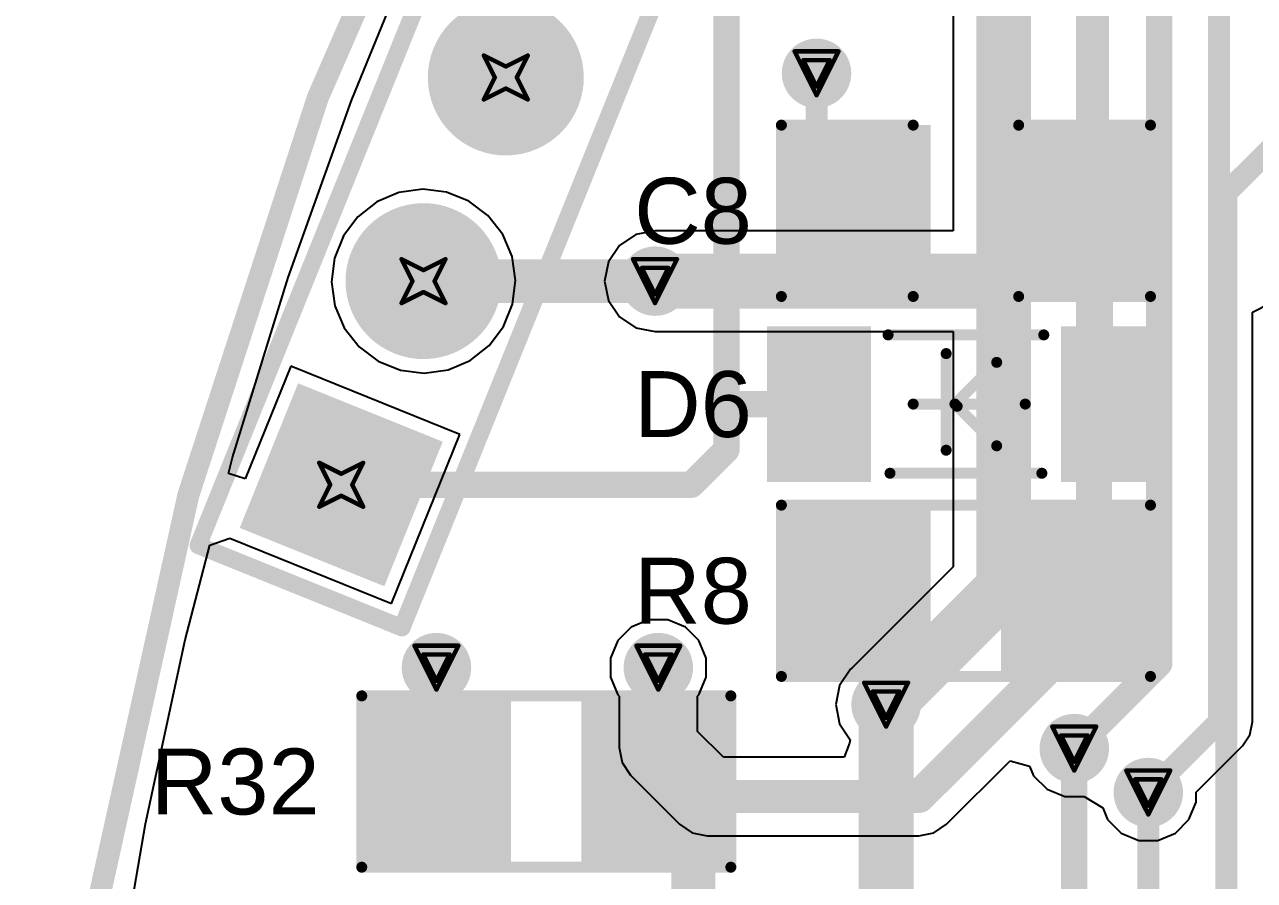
# Model space of a CAD drawing. Header units: inches. Extents: x 29 to 267, y 155 to 337.
# Drawn here: x 39.97 to 54.19, y 235.99 to 245.89 of the extents above; entities that cross this region are included whole.
import ezdxf

# ---------------------------------------------------------------- set-up
doc = ezdxf.new("R2010")
doc.units = ezdxf.units.IN
for name, color, linetype in [('Board Outline', 216, 'Continuous'), ('Bottom Layer', 5, 'Continuous'), ('Bottom Solder', 6, 'Continuous'), ('Drill Drawing', 1, 'Continuous'), ('Multi-Layer', 9, 'Continuous'), ('Pad Holes', 156, 'Continuous'), ('Top Layer', 1, 'Continuous'), ('Top Overlay', 2, 'Continuous'), ('Top Paste', 8, 'Continuous'), ('Top Solder', 216, 'Continuous'), ('Via Holes', 16, 'Continuous')]:
    doc.layers.add(name, color=color, linetype=linetype)
doc.styles.add('Arial', font='', dxfattribs={"height": 0.2})
doc.styles.get('Arial').set_extended_font_data('Arial')

# ---------------------------------------------------------------- blocks, each defined once
blk = doc.blocks.new('R___1206_24')
at = {"layer": 'Top Layer'}
for points in [[(-2.032, 0.889), (-0.508, 0.889), (-0.508, -0.889), (-2.032, -0.889)], [(0.508, 0.889), (2.032, 0.889), (2.032, -0.889), (0.508, -0.889)]]:
    blk.add_hatch(color=1, dxfattribs=at).paths.add_polyline_path(points)
at = {"layer": 'Top Paste'}
for points in [[(-2.032, 0.889), (-0.508, 0.889), (-0.508, -0.889), (-2.032, -0.889)], [(0.508, 0.889), (2.032, 0.889), (2.032, -0.889), (0.508, -0.889)]]:
    blk.add_hatch(color=8, dxfattribs=at).paths.add_polyline_path(points)
at = {"layer": 'Top Solder'}
for points in [[(-2.1336, 0.9905999999999999), (-0.4064, 0.9905999999999999), (-0.4064, -0.9905999999999999), (-2.1336, -0.9905999999999999)], [(0.4064, 0.9905999999999999), (2.1336, 0.9905999999999999), (2.1336, -0.9905999999999999), (0.4064, -0.9905999999999999)]]:
    blk.add_hatch(color=216, dxfattribs=at).paths.add_polyline_path(points)
at = {"layer": 'Top Overlay', "const_width": 0.127}
for points in [[(-2.1336, 0.9905999999999999), (-2.1336, -0.9905999999999999)], [(2.1336, 0.9905999999999999), (-2.1336, 0.9905999999999999)], [(2.1336, 0.9905999999999999), (2.1336, -0.9905999999999999)], [(2.1336, -0.9905999999999999), (-2.1336, -0.9905999999999999)]]:
    blk.add_lwpolyline(points, dxfattribs=at)
at = {"layer": 'Top Overlay', "const_width": 0.0635}
for points in [[(-2.16535, 0.9905999999999999, 1), (-2.10185, 0.9905999999999999, 1)], [(-2.16535, 0.9905999999999999, 1), (-2.10185, 0.9905999999999999, 1)], [(2.10185, 0.9905999999999999, 1), (2.16535, 0.9905999999999999, 1)], [(2.10185, 0.9905999999999999, 1), (2.16535, 0.9905999999999999, 1)], [(-2.16535, -0.9905999999999999, 1), (-2.10185, -0.9905999999999999, 1)], [(-2.16535, -0.9905999999999999, 1), (-2.10185, -0.9905999999999999, 1)], [(2.10185, -0.9905999999999999, 1), (2.16535, -0.9905999999999999, 1)], [(2.10185, -0.9905999999999999, 1), (2.16535, -0.9905999999999999, 1)]]:
    blk.add_lwpolyline(points, format="xyb", close=True, dxfattribs=at)
blk = doc.blocks.new('R___1206_48')
at = {"layer": 'Top Layer'}
for points in [[(-2.032, 0.889), (-0.508, 0.889), (-0.508, -0.889), (-2.032, -0.889)], [(0.508, 0.889), (2.032, 0.889), (2.032, -0.889), (0.508, -0.889)]]:
    blk.add_hatch(color=1, dxfattribs=at).paths.add_polyline_path(points)
at = {"layer": 'Top Paste'}
for points in [[(-2.032, 0.889), (-0.508, 0.889), (-0.508, -0.889), (-2.032, -0.889)], [(0.508, 0.889), (2.032, 0.889), (2.032, -0.889), (0.508, -0.889)]]:
    blk.add_hatch(color=8, dxfattribs=at).paths.add_polyline_path(points)
at = {"layer": 'Top Solder'}
for points in [[(-2.1336, 0.9905999999999999), (-0.4064, 0.9905999999999999), (-0.4064, -0.9905999999999999), (-2.1336, -0.9905999999999999)], [(0.4064, 0.9905999999999999), (2.1336, 0.9905999999999999), (2.1336, -0.9905999999999999), (0.4064, -0.9905999999999999)]]:
    blk.add_hatch(color=216, dxfattribs=at).paths.add_polyline_path(points)
at = {"layer": 'Top Overlay', "const_width": 0.127}
for points in [[(-2.1336, 0.9905999999999999), (-2.1336, -0.9905999999999999)], [(2.1336, 0.9905999999999999), (-2.1336, 0.9905999999999999)], [(2.1336, 0.9905999999999999), (2.1336, -0.9905999999999999)], [(2.1336, -0.9905999999999999), (-2.1336, -0.9905999999999999)]]:
    blk.add_lwpolyline(points, dxfattribs=at)
at = {"layer": 'Top Overlay', "const_width": 0.0635}
for points in [[(-2.16535, 0.9905999999999999, 1), (-2.10185, 0.9905999999999999, 1)], [(-2.16535, 0.9905999999999999, 1), (-2.10185, 0.9905999999999999, 1)], [(2.10185, 0.9905999999999999, 1), (2.16535, 0.9905999999999999, 1)], [(2.10185, 0.9905999999999999, 1), (2.16535, 0.9905999999999999, 1)], [(-2.16535, -0.9905999999999999, 1), (-2.10185, -0.9905999999999999, 1)], [(-2.16535, -0.9905999999999999, 1), (-2.10185, -0.9905999999999999, 1)], [(2.10185, -0.9905999999999999, 1), (2.16535, -0.9905999999999999, 1)], [(2.10185, -0.9905999999999999, 1), (2.16535, -0.9905999999999999, 1)]]:
    blk.add_lwpolyline(points, format="xyb", close=True, dxfattribs=at)
blk = doc.blocks.new('HDR1X5__71')
at = {"layer": 'Bottom Layer'}
blk.add_hatch(color=5, dxfattribs=at).paths.add_polyline_path([(-0.7999996699999999, 0.7999996699999999), (0.7999996699999999, 0.7999996699999999), (0.7999996699999999, -0.7999996699999999), (-0.7999996699999999, -0.7999996699999999)])
h = blk.add_hatch(color=5, dxfattribs=at)
edge = h.paths.add_edge_path()
edge.add_arc((2.54, 0), 0.7999984, 0, 360)
h = blk.add_hatch(color=5, dxfattribs=at)
edge = h.paths.add_edge_path()
edge.add_arc((5.08, 0), 0.7999984, 0, 360)
h = blk.add_hatch(color=5, dxfattribs=at)
edge = h.paths.add_edge_path()
edge.add_arc((7.61999746, 2.54e-06), 0.7999984, 0, 360)
h = blk.add_hatch(color=5, dxfattribs=at)
edge = h.paths.add_edge_path()
edge.add_arc((10.16, -5.08e-06), 0.7999984, 0, 360)
at = {"layer": 'Bottom Solder'}
blk.add_hatch(color=6, dxfattribs=at).paths.add_polyline_path([(-0.90159967, 0.90159967), (0.90159967, 0.90159967), (0.90159967, -0.90159967), (-0.90159967, -0.90159967)])
h = blk.add_hatch(color=6, dxfattribs=at)
edge = h.paths.add_edge_path()
edge.add_arc((2.54, 0), 0.9015983999999999, 0, 360)
h = blk.add_hatch(color=6, dxfattribs=at)
edge = h.paths.add_edge_path()
edge.add_arc((5.08, 0), 0.9015983999999999, 0, 360)
h = blk.add_hatch(color=6, dxfattribs=at)
edge = h.paths.add_edge_path()
edge.add_arc((7.61999746, 2.54e-06), 0.9015983999999999, 0, 360)
h = blk.add_hatch(color=6, dxfattribs=at)
edge = h.paths.add_edge_path()
edge.add_arc((10.16, -5.08e-06), 0.9015983999999999, 0, 360)
at = {"layer": 'Multi-Layer'}
blk.add_hatch(color=9, dxfattribs=at).paths.add_polyline_path([(-0.7999996699999999, 0.7999996699999999), (0.7999996699999999, 0.7999996699999999), (0.7999996699999999, -0.7999996699999999), (-0.7999996699999999, -0.7999996699999999)])
h = blk.add_hatch(color=9, dxfattribs=at)
edge = h.paths.add_edge_path()
edge.add_arc((2.54, 0), 0.7999984, 0, 360)
h = blk.add_hatch(color=9, dxfattribs=at)
edge = h.paths.add_edge_path()
edge.add_arc((5.08, 0), 0.7999984, 0, 360)
h = blk.add_hatch(color=9, dxfattribs=at)
edge = h.paths.add_edge_path()
edge.add_arc((7.61999746, 2.54e-06), 0.7999984, 0, 360)
h = blk.add_hatch(color=9, dxfattribs=at)
edge = h.paths.add_edge_path()
edge.add_arc((10.16, -5.08e-06), 0.7999984, 0, 360)
at = {"layer": 'Pad Holes'}
h = blk.add_hatch(color=7, dxfattribs=at)
edge = h.paths.add_edge_path()
edge.add_arc((0, 0), 0.47500032, 0, 360)
h = blk.add_hatch(color=7, dxfattribs=at)
edge = h.paths.add_edge_path()
edge.add_arc((2.54, 0), 0.47500032, 0, 360)
h = blk.add_hatch(color=7, dxfattribs=at)
edge = h.paths.add_edge_path()
edge.add_arc((5.08, 0), 0.47500032, 0, 360)
h = blk.add_hatch(color=7, dxfattribs=at)
edge = h.paths.add_edge_path()
edge.add_arc((7.61999746, 2.54e-06), 0.47500032, 0, 360)
h = blk.add_hatch(color=7, dxfattribs=at)
edge = h.paths.add_edge_path()
edge.add_arc((10.16, -5.08e-06), 0.47500032, 0, 360)
at = {"layer": 'Top Layer'}
blk.add_hatch(color=1, dxfattribs=at).paths.add_polyline_path([(-0.7999996699999999, 0.7999996699999999), (0.7999996699999999, 0.7999996699999999), (0.7999996699999999, -0.7999996699999999), (-0.7999996699999999, -0.7999996699999999)])
h = blk.add_hatch(color=1, dxfattribs=at)
edge = h.paths.add_edge_path()
edge.add_arc((2.54, 0), 0.7999984, 0, 360)
h = blk.add_hatch(color=1, dxfattribs=at)
edge = h.paths.add_edge_path()
edge.add_arc((5.08, 0), 0.7999984, 0, 360)
h = blk.add_hatch(color=1, dxfattribs=at)
edge = h.paths.add_edge_path()
edge.add_arc((7.61999746, 2.54e-06), 0.7999984, 0, 360)
h = blk.add_hatch(color=1, dxfattribs=at)
edge = h.paths.add_edge_path()
edge.add_arc((10.16, -5.08e-06), 0.7999984, 0, 360)
at = {"layer": 'Top Solder'}
blk.add_hatch(color=216, dxfattribs=at).paths.add_polyline_path([(-0.90159967, 0.90159967), (0.90159967, 0.90159967), (0.90159967, -0.90159967), (-0.90159967, -0.90159967)])
h = blk.add_hatch(color=216, dxfattribs=at)
edge = h.paths.add_edge_path()
edge.add_arc((2.54, 0), 0.9015983999999999, 0, 360)
h = blk.add_hatch(color=216, dxfattribs=at)
edge = h.paths.add_edge_path()
edge.add_arc((5.08, 0), 0.9015983999999999, 0, 360)
h = blk.add_hatch(color=216, dxfattribs=at)
edge = h.paths.add_edge_path()
edge.add_arc((7.61999746, 2.54e-06), 0.9015983999999999, 0, 360)
h = blk.add_hatch(color=216, dxfattribs=at)
edge = h.paths.add_edge_path()
edge.add_arc((10.16, -5.08e-06), 0.9015983999999999, 0, 360)
at = {"layer": 'Top Overlay', "const_width": 0.1999996}
for points in [[(-1.26999746, 1.27), (-1.27, -1.26999746)], [(-1.26999746, 1.27), (11.43, 1.27000254)], [(11.43, 1.27000254), (11.43, -1.27)], [(-1.27, -1.26999746), (11.43, -1.27)]]:
    blk.add_lwpolyline(points, dxfattribs=at)
at = {"layer": 'Top Overlay', "const_width": 0.0999998}
for points in [[(-1.31999736, 1.27, 1), (-1.21999756, 1.27, 1)], [(-1.31999736, 1.27, 1), (-1.21999756, 1.27, 1)], [(11.3800001, 1.27000254, 1), (11.4799999, 1.27000254, 1)], [(11.3800001, 1.27000254, 1), (11.4799999, 1.27000254, 1)], [(-1.3199999, -1.26999746, 1), (-1.2200001, -1.26999746, 1)], [(-1.3199999, -1.26999746, 1), (-1.2200001, -1.26999746, 1)], [(11.3800001, -1.27, 1), (11.4799999, -1.27, 1)], [(11.3800001, -1.27, 1), (11.4799999, -1.27, 1)]]:
    blk.add_lwpolyline(points, format="xyb", close=True, dxfattribs=at)
blk = doc.blocks.new('LL_34_85')
at = {"layer": 'Top Layer'}
for points in [[(-1.1500231, -0.8499983), (-2.2500209, -0.8499983), (-2.2500209, 0.8499983), (-1.1500231, 0.8499983)], [(2.2500209, -0.8499983), (1.1500231, -0.8499983), (1.1500231, 0.8499983), (2.2500209, 0.8499983)]]:
    blk.add_hatch(color=1, dxfattribs=at).paths.add_polyline_path(points)
at = {"layer": 'Top Paste'}
for points in [[(-1.1500231, -0.8499983), (-2.2500209, -0.8499983), (-2.2500209, 0.8499983), (-1.1500231, 0.8499983)], [(2.2500209, -0.8499983), (1.1500231, -0.8499983), (1.1500231, 0.8499983), (2.2500209, 0.8499983)]]:
    blk.add_hatch(color=8, dxfattribs=at).paths.add_polyline_path(points)
at = {"layer": 'Top Solder'}
for points in [[(-1.0992231, -0.9007983), (-2.3008209, -0.9007983), (-2.3008209, 0.9007983), (-1.0992231, 0.9007983)], [(2.3008209, -0.9007983), (1.0992231, -0.9007983), (1.0992231, 0.9007983), (2.3008209, 0.9007983)]]:
    blk.add_hatch(color=216, dxfattribs=at).paths.add_polyline_path(points)
at = {"layer": 'Top Overlay', "const_width": 0.127}
for points in [[(-0.8999982, 0.7999984), (0.8999982, 0.7999984)], [(-0.2286, -0.5334), (-0.2286, 0.5841999999999999)], [(-0.127, 0), (0.3556, 0.4826)], [(0.3556, -0.4826), (0.3556, 0.4826)], [(-0.6096, 0), (0.6858, 0)], [(-0.1016, -0.0254), (0.3556, -0.4826)], [(-0.8781033999999999, -0.7999984), (0.8781033999999999, -0.7999984)]]:
    blk.add_lwpolyline(points, dxfattribs=at)
at = {"layer": 'Top Overlay', "const_width": 0.0635}
for points in [[(-0.9317481999999999, 0.7999984, 1), (-0.8682481999999999, 0.7999984, 1)], [(0.8682481999999999, 0.7999984, 1), (0.9317481999999999, 0.7999984, 1)], [(-0.26035, 0.5841999999999999, 1), (-0.19685, 0.5841999999999999, 1)], [(0.32385, 0.4826, 1), (0.38735, 0.4826, 1)], [(0.32385, 0.4826, 1), (0.38735, 0.4826, 1)], [(-0.64135, 0, 1), (-0.57785, 0, 1)], [(-0.15875, 0, 1), (-0.09525, 0, 1)], [(-0.13335, -0.0254, 1), (-0.06985, -0.0254, 1)], [(0.6540499999999999, 0, 1), (0.71755, 0, 1)], [(0.32385, -0.4826, 1), (0.38735, -0.4826, 1)], [(0.32385, -0.4826, 1), (0.38735, -0.4826, 1)], [(-0.26035, -0.5334, 1), (-0.19685, -0.5334, 1)], [(-0.9098533999999999, -0.7999984, 1), (-0.8463534, -0.7999984, 1)], [(0.8463534, -0.7999984, 1), (0.9098533999999999, -0.7999984, 1)]]:
    blk.add_lwpolyline(points, format="xyb", close=True, dxfattribs=at)
blk = doc.blocks.new('C___1206_94')
at = {"layer": 'Top Layer'}
for points in [[(-2.032, 0.889), (-0.508, 0.889), (-0.508, -0.889), (-2.032, -0.889)], [(0.508, 0.889), (2.032, 0.889), (2.032, -0.889), (0.508, -0.889)]]:
    blk.add_hatch(color=1, dxfattribs=at).paths.add_polyline_path(points)
at = {"layer": 'Top Paste'}
for points in [[(-2.032, 0.889), (-0.508, 0.889), (-0.508, -0.889), (-2.032, -0.889)], [(0.508, 0.889), (2.032, 0.889), (2.032, -0.889), (0.508, -0.889)]]:
    blk.add_hatch(color=8, dxfattribs=at).paths.add_polyline_path(points)
at = {"layer": 'Top Solder'}
for points in [[(-2.1336, 0.9905999999999999), (-0.4064, 0.9905999999999999), (-0.4064, -0.9905999999999999), (-2.1336, -0.9905999999999999)], [(0.4064, 0.9905999999999999), (2.1336, 0.9905999999999999), (2.1336, -0.9905999999999999), (0.4064, -0.9905999999999999)]]:
    blk.add_hatch(color=216, dxfattribs=at).paths.add_polyline_path(points)
at = {"layer": 'Top Overlay', "const_width": 0.127}
for points in [[(-2.1336, 0.9905999999999999), (-0.6096, 0.9905999999999999)], [(-2.1336, -0.9905999999999999), (-2.1336, 0.9905999999999999)], [(0.6096, 0.9905999999999999), (2.1336, 0.9905999999999999)], [(2.1336, -0.9905999999999999), (2.1336, 0.9905999999999999)], [(-2.1336, -0.9905999999999999), (-0.6096, -0.9905999999999999)], [(0.6096, -0.9905999999999999), (2.1336, -0.9905999999999999)]]:
    blk.add_lwpolyline(points, dxfattribs=at)
at = {"layer": 'Top Overlay', "const_width": 0.0635}
for points in [[(-2.16535, 0.9905999999999999, 1), (-2.10185, 0.9905999999999999, 1)], [(-2.16535, 0.9905999999999999, 1), (-2.10185, 0.9905999999999999, 1)], [(-0.64135, 0.9905999999999999, 1), (-0.57785, 0.9905999999999999, 1)], [(0.57785, 0.9905999999999999, 1), (0.64135, 0.9905999999999999, 1)], [(2.10185, 0.9905999999999999, 1), (2.16535, 0.9905999999999999, 1)], [(2.10185, 0.9905999999999999, 1), (2.16535, 0.9905999999999999, 1)], [(-2.16535, -0.9905999999999999, 1), (-2.10185, -0.9905999999999999, 1)], [(-2.16535, -0.9905999999999999, 1), (-2.10185, -0.9905999999999999, 1)], [(-0.64135, -0.9905999999999999, 1), (-0.57785, -0.9905999999999999, 1)], [(0.57785, -0.9905999999999999, 1), (0.64135, -0.9905999999999999, 1)], [(2.10185, -0.9905999999999999, 1), (2.16535, -0.9905999999999999, 1)], [(2.10185, -0.9905999999999999, 1), (2.16535, -0.9905999999999999, 1)]]:
    blk.add_lwpolyline(points, format="xyb", close=True, dxfattribs=at)

msp = doc.modelspace()

# ---------------------------------------------------------------- hatches: boundary and pattern name
at = {"layer": 'Bottom Layer'}
h = msp.add_hatch(color=5, dxfattribs=at)
edge = h.paths.add_edge_path()
edge.add_arc((49.12354412, 245.32492464), 0.2999994, 0, 360)
h = msp.add_hatch(color=5, dxfattribs=at)
edge = h.paths.add_edge_path()
edge.add_arc((47.2567, 242.92139376), 0.2999994, 0, 360)
h = msp.add_hatch(color=5, dxfattribs=at)
edge = h.paths.add_edge_path()
edge.add_arc((44.7294, 238.45160336), 0.2999994, 0, 360)
h = msp.add_hatch(color=5, dxfattribs=at)
edge = h.paths.add_edge_path()
edge.add_arc((47.2946222, 238.45160336), 0.2999994, 0, 360)
h = msp.add_hatch(color=5, dxfattribs=at)
edge = h.paths.add_edge_path()
edge.add_arc((49.92749475999999, 238.0234), 0.2999994, 0, 360)
h = msp.add_hatch(color=5, dxfattribs=at)
edge = h.paths.add_edge_path()
edge.add_arc((52.10343656, 237.5154), 0.2999994, 0, 360)
h = msp.add_hatch(color=5, dxfattribs=at)
edge = h.paths.add_edge_path()
edge.add_arc((52.959, 237.0074), 0.2999994, 0, 360)
at = {"layer": 'Bottom Solder'}
h = msp.add_hatch(color=6, dxfattribs=at)
edge = h.paths.add_edge_path()
edge.add_arc((49.12354412, 245.32492464), 0.4015993999999999, 0, 360)
h = msp.add_hatch(color=6, dxfattribs=at)
edge = h.paths.add_edge_path()
edge.add_arc((47.2567, 242.92139376), 0.4015993999999999, 0, 360)
h = msp.add_hatch(color=6, dxfattribs=at)
edge = h.paths.add_edge_path()
edge.add_arc((44.7294, 238.45160336), 0.4015993999999999, 0, 360)
h = msp.add_hatch(color=6, dxfattribs=at)
edge = h.paths.add_edge_path()
edge.add_arc((47.2946222, 238.45160336), 0.4015993999999999, 0, 360)
h = msp.add_hatch(color=6, dxfattribs=at)
edge = h.paths.add_edge_path()
edge.add_arc((49.92749475999999, 238.0234), 0.4015993999999999, 0, 360)
h = msp.add_hatch(color=6, dxfattribs=at)
edge = h.paths.add_edge_path()
edge.add_arc((52.10343656, 237.5154), 0.4015993999999999, 0, 360)
h = msp.add_hatch(color=6, dxfattribs=at)
edge = h.paths.add_edge_path()
edge.add_arc((52.959, 237.0074), 0.4015993999999999, 0, 360)
at = {"layer": 'Top Layer'}
h = msp.add_hatch(color=1, dxfattribs=at)
edge = h.paths.add_edge_path()
edge.add_arc((49.12354412, 245.32492464), 0.2999994, 0, 360)
h = msp.add_hatch(color=1, dxfattribs=at)
edge = h.paths.add_edge_path()
edge.add_arc((47.2567, 242.92139376), 0.2999994, 0, 360)
h = msp.add_hatch(color=1, dxfattribs=at)
edge = h.paths.add_edge_path()
edge.add_arc((44.7294, 238.45160336), 0.2999994, 0, 360)
h = msp.add_hatch(color=1, dxfattribs=at)
edge = h.paths.add_edge_path()
edge.add_arc((47.2946222, 238.45160336), 0.2999994, 0, 360)
h = msp.add_hatch(color=1, dxfattribs=at)
edge = h.paths.add_edge_path()
edge.add_arc((49.92749475999999, 238.0234), 0.2999994, 0, 360)
h = msp.add_hatch(color=1, dxfattribs=at)
edge = h.paths.add_edge_path()
edge.add_arc((52.10343656, 237.5154), 0.2999994, 0, 360)
h = msp.add_hatch(color=1, dxfattribs=at)
edge = h.paths.add_edge_path()
edge.add_arc((52.959, 237.0074), 0.2999994, 0, 360)
at = {"layer": 'Top Solder'}
h = msp.add_hatch(color=216, dxfattribs=at)
edge = h.paths.add_edge_path()
edge.add_arc((49.12354412, 245.32492464), 0.4015993999999999, 0, 360)
h = msp.add_hatch(color=216, dxfattribs=at)
edge = h.paths.add_edge_path()
edge.add_arc((47.2567, 242.92139376), 0.4015993999999999, 0, 360)
h = msp.add_hatch(color=216, dxfattribs=at)
edge = h.paths.add_edge_path()
edge.add_arc((44.7294, 238.45160336), 0.4015993999999999, 0, 360)
h = msp.add_hatch(color=216, dxfattribs=at)
edge = h.paths.add_edge_path()
edge.add_arc((47.2946222, 238.45160336), 0.4015993999999999, 0, 360)
h = msp.add_hatch(color=216, dxfattribs=at)
edge = h.paths.add_edge_path()
edge.add_arc((49.92749475999999, 238.0234), 0.4015993999999999, 0, 360)
h = msp.add_hatch(color=216, dxfattribs=at)
edge = h.paths.add_edge_path()
edge.add_arc((52.10343656, 237.5154), 0.4015993999999999, 0, 360)
h = msp.add_hatch(color=216, dxfattribs=at)
edge = h.paths.add_edge_path()
edge.add_arc((52.959, 237.0074), 0.4015993999999999, 0, 360)
at = {"layer": 'Via Holes'}
h = msp.add_hatch(color=7, dxfattribs=at)
edge = h.paths.add_edge_path()
edge.add_arc((49.12354412, 245.32492464), 0.1499997, 0, 360)
h = msp.add_hatch(color=7, dxfattribs=at)
edge = h.paths.add_edge_path()
edge.add_arc((47.2567, 242.92139376), 0.1499997, 0, 360)
h = msp.add_hatch(color=7, dxfattribs=at)
edge = h.paths.add_edge_path()
edge.add_arc((44.7294, 238.45160336), 0.1499997, 0, 360)
h = msp.add_hatch(color=7, dxfattribs=at)
edge = h.paths.add_edge_path()
edge.add_arc((47.2946222, 238.45160336), 0.1499997, 0, 360)
h = msp.add_hatch(color=7, dxfattribs=at)
edge = h.paths.add_edge_path()
edge.add_arc((49.92749475999999, 238.0234), 0.1499997, 0, 360)
h = msp.add_hatch(color=7, dxfattribs=at)
edge = h.paths.add_edge_path()
edge.add_arc((52.10343656, 237.5154), 0.1499997, 0, 360)
h = msp.add_hatch(color=7, dxfattribs=at)
edge = h.paths.add_edge_path()
edge.add_arc((52.959, 237.0074), 0.1499997, 0, 360)

# ---------------------------------------------------------------- linework, layer by layer
at = {"layer": 'Board Outline', "const_width": 0.254}
msp.add_lwpolyline([(55.14453537999999, 191.49055174, -2.4521854228508), (125.14466462, 191.49055174)], format="xyb", dxfattribs=at)
at = {"layer": 'Bottom Layer'}
for p, q in [((50.70446044, 251.31307624), (50.70446044, 243.50409008)), ((43.7487568, 245.01186202), (44.57092432, 247.02796924)), ((43.01571788, 242.96162228), (43.7487568, 245.01186202)), ((44.57037821999999, 243.98444726), (44.2955553, 243.94582402)), ((44.8458336, 243.95062462), (44.57037821999999, 243.98444726)), ((44.2955553, 243.94582402), (44.0400948, 243.83738888)), ((45.10315084, 243.84666242), (44.8458336, 243.95062462)), ((45.3247887, 243.67964472), (45.10315084, 243.84666242)), ((44.0400948, 243.83738888), (43.82140587999999, 243.66652562)), ((43.82140587999999, 243.66652562), (43.65438818, 243.44488776)), ((45.49565196, 243.4609558), (45.3247887, 243.67964472)), ((43.65438818, 243.44488776), (43.55042597999999, 243.18757052)), ((45.6040871, 243.2054953), (45.49565196, 243.4609558)), ((47.03371085999999, 243.45973406), (46.84467136, 243.3334224)), ((47.2567, 243.50409008), (47.03371085999999, 243.45973406)), ((50.70446044, 243.50409008), (47.2567, 243.50409008)), ((46.84467136, 243.3334224), (46.7183597, 243.1443829)), ((43.55042597999999, 243.18757052), (43.51660334, 242.91211514)), ((45.64271033999999, 242.93067238), (45.6040871, 243.2054953)), ((46.7183597, 243.1443829), (46.67400368, 242.92139376)), ((42.37322742, 240.88122512), (43.01571788, 242.96162228)), ((43.51660334, 242.91211514), (43.55522658, 242.63729222)), ((45.6088877, 242.655217), (45.64271033999999, 242.93067238)), ((46.67400368, 242.92139376), (46.7183597, 242.69840462)), ((43.55522658, 242.63729222), (43.66366172, 242.38183172)), ((45.5049255, 242.39789976), (45.6088877, 242.655217)), ((46.7183597, 242.69840462), (46.84467136, 242.50936512)), ((54.16354165999999, 242.56438914), (54.3667442, 242.66801606)), ((54.16354165999999, 237.8234766), (54.16354165999999, 242.56438914)), ((46.84467136, 242.50936512), (47.03371085999999, 242.38305346)), ((43.66366172, 242.38183172), (43.83452498, 242.1631428)), ((45.3379078, 242.1762619), (45.5049255, 242.39789976)), ((47.03371085999999, 242.38305346), (47.2567, 242.33869744)), ((47.2567, 242.33869744), (50.70446044, 242.33869744)), ((50.70446044, 242.33869744), (50.70446044, 239.6178088)), ((43.83452498, 242.1631428), (44.05616284, 241.9961251)), ((45.11921888, 242.00539864), (45.3379078, 242.1762619)), ((44.05616284, 241.9961251), (44.31348008, 241.8921629)), ((44.86375837999999, 241.8969635), (45.11921888, 242.00539864)), ((43.04574067999999, 241.93843154), (42.51845953999999, 240.63336684)), ((45.0002402, 241.14876078), (43.04574067999999, 241.93843154)), ((44.31348008, 241.8921629), (44.58893545999999, 241.85834026)), ((44.58893545999999, 241.85834026), (44.86375837999999, 241.8969635)), ((44.21056944, 239.19426126), (45.0002402, 241.14876078)), ((42.32516808, 240.69738754), (42.37322742, 240.88122512)), ((42.51845953999999, 240.63336684), (42.32516808, 240.69738754)), ((41.82253002, 238.77471168), (42.10790664, 239.86632494)), ((42.10790664, 239.86632494), (42.33983403999999, 239.95008906)), ((42.33983403999999, 239.95008906), (44.21056944, 239.19426126)), ((50.70446044, 239.6178088), (49.53540004, 238.4487484)), ((46.98080774, 238.92126206), (46.8249635, 238.76541782)), ((47.1844243, 239.00560276), (46.98080774, 238.92126206)), ((47.40482009999999, 239.00560276), (47.1844243, 239.00560276)), ((47.60843666, 238.92126206), (47.40482009999999, 239.00560276)), ((47.7642809, 238.76541782), (47.60843666, 238.92126206)), ((41.3646747, 236.64607992), (41.82253002, 238.77471168)), ((46.8249635, 238.76541782), (46.7406228, 238.56180126)), ((47.8486216, 238.56180126), (47.7642809, 238.76541782)), ((46.7406228, 238.56180126), (46.7406228, 238.34140546)), ((47.8486216, 238.34140546), (47.8486216, 238.56180126)), ((49.53540004, 238.4487484), (49.51546612, 238.43542864)), ((46.7406228, 238.34140546), (46.8249635, 238.1377889)), ((47.7642809, 238.1377889), (47.8486216, 238.34140546)), ((49.51546612, 238.43542864), (49.38915446, 238.24638914)), ((49.38915446, 238.24638914), (49.34479844, 238.0234)), ((46.8249635, 238.1377889), (46.84141508, 238.12133732)), ((46.84141508, 238.12133732), (46.84141508, 237.527211)), ((47.74782931999999, 238.12133732), (47.7642809, 238.1377889)), ((47.74782931999999, 237.71493732), (47.74782931999999, 238.12133732)), ((49.34479844, 238.0234), (49.38915446, 237.80041086)), ((49.38915446, 237.80041086), (49.51116589999999, 237.61780772)), ((54.13397098, 237.67481802), (54.16354165999999, 237.8234766)), ((48.04815637999999, 237.41460772), (47.74782931999999, 237.71493732)), ((49.51116589999999, 237.61780772), (49.50363734, 237.57871712)), ((54.04976236, 237.54879084), (54.13397098, 237.67481802)), ((46.84141508, 237.527211), (46.87591336, 237.35377472)), ((49.50363734, 237.57871712), (49.44419118, 237.41460772)), ((53.5129994, 237.01202788), (54.04976236, 237.54879084)), ((46.87591336, 237.35377472), (46.97415548, 237.20674428)), ((49.44419118, 237.41460772), (48.04815637999999, 237.41460772)), ((50.62713776, 236.64093388), (51.36170322, 237.37550188)), ((51.36170322, 237.37550188), (51.58731872, 237.31374686)), ((51.58731872, 237.31374686), (51.63377786, 237.20158554)), ((46.97415548, 237.20674428), (47.5399608, 236.6409415)), ((51.63377786, 237.20158554), (51.7896221, 237.0457413)), ((51.7896221, 237.0457413), (51.99323866, 236.9614006)), ((51.99323866, 236.9614006), (52.21363445999999, 236.9614006)), ((52.21363445999999, 236.9614006), (52.21726665999999, 236.96290428)), ((52.21726665999999, 236.96290428), (52.43203889999999, 236.8319241)), ((53.42865869999999, 236.69358554), (53.5129994, 236.8972021)), ((53.5129994, 236.8972021), (53.5129994, 237.01202788)), ((52.43203889999999, 236.8319241), (52.4893413, 236.69358554)), ((41.00053775999999, 234.49940146), (41.3646747, 236.64607992)), ((47.5399608, 236.6409415), (47.53996588, 236.64093388)), ((47.53996588, 236.64093388), (47.68699632, 236.54269176)), ((50.48010731999999, 236.54269176), (50.62713776, 236.64093388)), ((52.4893413, 236.69358554), (52.64518553999999, 236.5377413)), ((53.27281446, 236.5377413), (53.42865869999999, 236.69358554)), ((47.68699632, 236.54269176), (47.8604326, 236.50819348)), ((47.8604326, 236.50819348), (50.30667104, 236.50819348)), ((50.30667104, 236.50819348), (50.48010731999999, 236.54269176)), ((52.64518553999999, 236.5377413), (52.8488021, 236.4534006)), ((52.8488021, 236.4534006), (53.0691979, 236.4534006)), ((53.0691979, 236.4534006), (53.27281446, 236.5377413))]:
    msp.add_line(p, q, dxfattribs=at)
for points, const_width in [([(51.28715676, 242.92139376), (51.28715676, 251.31307624)], 0.635), ([(53.08558852, 238.49755196), (53.08558852, 251.35797582)], 0.3048), ([(52.31336756, 238.96809712), (52.31336756, 250.78931808)], 0.3809999999999999), ([(53.77507659999999, 237.8234766), (53.77507659999999, 250.8917766)], 0.254), ([(47.2567, 242.92139376), (51.28715676, 242.92139376)], 0.635), ([(51.28715676, 239.37644784), (51.28715676, 242.92139376)], 0.635), ([(49.93410891999999, 238.0234), (51.28715676, 239.37644784)], 0.635), ([(50.30667104, 236.9614006), (52.31336756, 238.96809712)], 0.3809999999999999), ([(47.2946222, 237.527211), (47.2946222, 238.45160336)], 0.3809999999999999), ([(52.10343656, 237.5154), (53.08558852, 238.49755196)], 0.3048), ([(49.92749475999999, 238.0234), (49.93410891999999, 238.0234)], 0.635), ([(52.959, 237.0074), (53.77507659999999, 237.8234766)], 0.254), ([(47.2946222, 237.527211), (47.8604326, 236.9614006)], 0.3809999999999999), ([(47.8604326, 236.9614006), (50.30667104, 236.9614006)], 0.3809999999999999)]:
    msp.add_lwpolyline(points, dxfattribs=dict(at, const_width=const_width))
for points, const_width in [([(47.09795, 242.92139376, 1), (47.41544999999999, 242.92139376, 1)], 0.3175), ([(51.12840676, 242.92139376, 1), (51.44590676, 242.92139376, 1)], 0.3175), ([(51.12840676, 242.92139376, 1), (51.44590676, 242.92139376, 1)], 0.3175), ([(51.12840676, 242.92139376, 1), (51.44590676, 242.92139376, 1)], 0.3175), ([(51.12840676, 239.37644784, 1), (51.44590676, 239.37644784, 1)], 0.3175), ([(51.12840676, 239.37644784, 1), (51.44590676, 239.37644784, 1)], 0.3175), ([(52.21811756, 238.96809712, 1), (52.40861756, 238.96809712, 1)], 0.1905), ([(52.21811756, 238.96809712, 1), (52.40861756, 238.96809712, 1)], 0.1905), ([(47.1993722, 238.45160336, 1), (47.38987219999999, 238.45160336, 1)], 0.1905), ([(53.00938852, 238.49755196, 1), (53.16178851999999, 238.49755196, 1)], 0.1524), ([(53.00938852, 238.49755196, 1), (53.16178851999999, 238.49755196, 1)], 0.1524), ([(49.76874476, 238.0234, 1), (50.08624476, 238.0234, 1)], 0.3175), ([(49.77535892, 238.0234, 1), (50.09285892, 238.0234, 1)], 0.3175), ([(49.77535892, 238.0234, 1), (50.09285892, 238.0234, 1)], 0.3175), ([(53.71157659999999, 237.8234766, 1), (53.8385766, 237.8234766, 1)], 0.127), ([(53.71157659999999, 237.8234766, 1), (53.8385766, 237.8234766, 1)], 0.127), ([(47.1993722, 237.527211, 1), (47.38987219999999, 237.527211, 1)], 0.1905), ([(47.1993722, 237.527211, 1), (47.38987219999999, 237.527211, 1)], 0.1905), ([(52.02723656, 237.5154, 1), (52.17963655999999, 237.5154, 1)], 0.1524), ([(47.7651826, 236.9614006, 1), (47.9556826, 236.9614006, 1)], 0.1905), ([(47.7651826, 236.9614006, 1), (47.9556826, 236.9614006, 1)], 0.1905), ([(50.21142104, 236.9614006, 1), (50.40192104, 236.9614006, 1)], 0.1905), ([(50.21142104, 236.9614006, 1), (50.40192104, 236.9614006, 1)], 0.1905), ([(52.8955, 237.0074, 1), (53.02249999999999, 237.0074, 1)], 0.127)]:
    msp.add_lwpolyline(points, format="xyb", close=True, dxfattribs=dict(at, const_width=const_width))
at = {"layer": 'Drill Drawing', "const_width": 0.0508}
for points in [[(45.27715608, 245.53044112), (45.53115608, 245.40344112)], [(45.27715608, 245.53044112), (45.40415608, 245.27644112)], [(45.53115608, 245.40344112), (45.78515608, 245.53044112)], [(45.65815608, 245.27644112), (45.78515608, 245.53044112)], [(48.86954411999999, 245.57892464), (49.37754412, 245.57892464)], [(48.86954411999999, 245.57892464), (49.12354412, 245.07092464)], [(49.12354412, 245.07092464), (49.37754412, 245.57892464)], [(48.97114412, 245.47732464), (49.27594412, 245.47732464)], [(48.97114412, 245.47732464), (49.12354412, 245.17252464)], [(49.12354412, 245.17252464), (49.27594412, 245.47732464)], [(45.27715608, 245.02244112), (45.40415608, 245.27644112)], [(45.65815608, 245.27644112), (45.78515608, 245.02244112)], [(45.27715608, 245.02244112), (45.53115608, 245.14944112)], [(45.53115608, 245.14944112), (45.78515608, 245.02244112)], [(44.32565683999999, 243.17539376), (44.57965684, 243.04839376)], [(44.32565683999999, 243.17539376), (44.45265684, 242.92139376)], [(44.57965684, 243.04839376), (44.83365684, 243.17539376)], [(44.70665684, 242.92139376), (44.83365684, 243.17539376)], [(47.0027, 243.17539376), (47.5107, 243.17539376)], [(47.0027, 243.17539376), (47.2567, 242.66739376)], [(47.2567, 242.66739376), (47.5107, 243.17539376)], [(47.10429999999999, 243.07379376), (47.4091, 243.07379376)], [(47.10429999999999, 243.07379376), (47.2567, 242.76899376)], [(47.2567, 242.76899376), (47.4091, 243.07379376)], [(44.32565683999999, 242.66739376), (44.45265684, 242.92139376)], [(44.70665684, 242.92139376), (44.83365684, 242.66739376)], [(44.32565683999999, 242.66739376), (44.57965684, 242.79439376)], [(44.57965684, 242.79439376), (44.83365684, 242.66739376)], [(43.37415506, 240.8203464), (43.62815506, 240.6933464)], [(43.37415506, 240.8203464), (43.50115505999999, 240.5663464)], [(43.62815506, 240.6933464), (43.88215506, 240.8203464)], [(43.75515506, 240.5663464), (43.88215506, 240.8203464)], [(43.37415506, 240.3123464), (43.50115505999999, 240.5663464)], [(43.75515506, 240.5663464), (43.88215506, 240.3123464)], [(43.37415506, 240.3123464), (43.62815506, 240.4393464)], [(43.62815506, 240.4393464), (43.88215506, 240.3123464)], [(44.47539999999999, 238.70560336), (44.9834, 238.70560336)], [(44.47539999999999, 238.70560336), (44.7294, 238.19760336)], [(44.7294, 238.19760336), (44.9834, 238.70560336)], [(47.04062219999999, 238.70560336), (47.5486222, 238.70560336)], [(47.04062219999999, 238.70560336), (47.2946222, 238.19760336)], [(47.2946222, 238.19760336), (47.5486222, 238.70560336)], [(44.577, 238.60400336), (44.8818, 238.60400336)], [(44.577, 238.60400336), (44.7294, 238.29920336)], [(44.7294, 238.29920336), (44.8818, 238.60400336)], [(47.1422222, 238.60400336), (47.4470222, 238.60400336)], [(47.1422222, 238.60400336), (47.2946222, 238.29920336)], [(47.2946222, 238.29920336), (47.4470222, 238.60400336)], [(49.67349476, 238.2774), (50.18149476, 238.2774)], [(49.67349476, 238.2774), (49.92749475999999, 237.7694)], [(49.92749475999999, 237.7694), (50.18149476, 238.2774)], [(49.77509475999999, 238.1758), (50.07989475999999, 238.1758)], [(49.77509475999999, 238.1758), (49.92749475999999, 237.871)], [(49.92749475999999, 237.871), (50.07989475999999, 238.1758)], [(51.84943655999999, 237.7694), (52.35743656, 237.7694)], [(51.84943655999999, 237.7694), (52.10343656, 237.2614)], [(52.10343656, 237.2614), (52.35743656, 237.7694)], [(51.95103656, 237.6678), (52.25583656, 237.6678)], [(51.95103656, 237.6678), (52.10343656, 237.363)], [(52.10343656, 237.363), (52.25583656, 237.6678)], [(52.705, 237.2614), (53.213, 237.2614)], [(52.705, 237.2614), (52.959, 236.7534)], [(52.8066, 237.1598), (53.1114, 237.1598)], [(52.8066, 237.1598), (52.959, 236.855)], [(52.959, 236.7534), (53.213, 237.2614)], [(52.959, 236.855), (53.1114, 237.1598)]]:
    msp.add_lwpolyline(points, dxfattribs=at)
at = {"layer": 'Drill Drawing', "const_width": 0.0254}
for points in [[(45.26445608, 245.53044112, 1), (45.28985608, 245.53044112, 1)], [(45.26445608, 245.53044112, 1), (45.28985608, 245.53044112, 1)], [(45.77245608, 245.53044112, 1), (45.79785608, 245.53044112, 1)], [(45.77245608, 245.53044112, 1), (45.79785608, 245.53044112, 1)], [(48.85684412, 245.57892464, 1), (48.88224412, 245.57892464, 1)], [(48.85684412, 245.57892464, 1), (48.88224412, 245.57892464, 1)], [(49.36484412, 245.57892464, 1), (49.39024412, 245.57892464, 1)], [(49.36484412, 245.57892464, 1), (49.39024412, 245.57892464, 1)], [(45.51845607999999, 245.40344112, 1), (45.54385608, 245.40344112, 1)], [(45.51845607999999, 245.40344112, 1), (45.54385608, 245.40344112, 1)], [(48.95844412, 245.47732464, 1), (48.98384411999999, 245.47732464, 1)], [(48.95844412, 245.47732464, 1), (48.98384411999999, 245.47732464, 1)], [(49.26324412, 245.47732464, 1), (49.28864411999999, 245.47732464, 1)], [(49.26324412, 245.47732464, 1), (49.28864411999999, 245.47732464, 1)], [(45.39145608, 245.27644112, 1), (45.41685608, 245.27644112, 1)], [(45.39145608, 245.27644112, 1), (45.41685608, 245.27644112, 1)], [(45.64545608, 245.27644112, 1), (45.67085607999999, 245.27644112, 1)], [(45.64545608, 245.27644112, 1), (45.67085607999999, 245.27644112, 1)], [(45.51845607999999, 245.14944112, 1), (45.54385608, 245.14944112, 1)], [(45.51845607999999, 245.14944112, 1), (45.54385608, 245.14944112, 1)], [(49.11084412, 245.17252464, 1), (49.13624411999999, 245.17252464, 1)], [(49.11084412, 245.17252464, 1), (49.13624411999999, 245.17252464, 1)], [(45.26445608, 245.02244112, 1), (45.28985608, 245.02244112, 1)], [(45.26445608, 245.02244112, 1), (45.28985608, 245.02244112, 1)], [(45.77245608, 245.02244112, 1), (45.79785608, 245.02244112, 1)], [(45.77245608, 245.02244112, 1), (45.79785608, 245.02244112, 1)], [(49.11084412, 245.07092464, 1), (49.13624411999999, 245.07092464, 1)], [(49.11084412, 245.07092464, 1), (49.13624411999999, 245.07092464, 1)], [(44.31295684, 243.17539376, 1), (44.33835684, 243.17539376, 1)], [(44.31295684, 243.17539376, 1), (44.33835684, 243.17539376, 1)], [(44.82095683999999, 243.17539376, 1), (44.84635684, 243.17539376, 1)], [(44.82095683999999, 243.17539376, 1), (44.84635684, 243.17539376, 1)], [(46.99, 243.17539376, 1), (47.0154, 243.17539376, 1)], [(46.99, 243.17539376, 1), (47.0154, 243.17539376, 1)], [(47.498, 243.17539376, 1), (47.5234, 243.17539376, 1)], [(47.498, 243.17539376, 1), (47.5234, 243.17539376, 1)], [(44.56695684, 243.04839376, 1), (44.59235684, 243.04839376, 1)], [(44.56695684, 243.04839376, 1), (44.59235684, 243.04839376, 1)], [(47.0916, 243.07379376, 1), (47.117, 243.07379376, 1)], [(47.0916, 243.07379376, 1), (47.117, 243.07379376, 1)], [(47.3964, 243.07379376, 1), (47.4218, 243.07379376, 1)], [(47.3964, 243.07379376, 1), (47.4218, 243.07379376, 1)], [(44.43995684, 242.92139376, 1), (44.46535684, 242.92139376, 1)], [(44.43995684, 242.92139376, 1), (44.46535684, 242.92139376, 1)], [(44.69395684, 242.92139376, 1), (44.71935684, 242.92139376, 1)], [(44.69395684, 242.92139376, 1), (44.71935684, 242.92139376, 1)], [(44.56695684, 242.79439376, 1), (44.59235684, 242.79439376, 1)], [(44.56695684, 242.79439376, 1), (44.59235684, 242.79439376, 1)], [(47.244, 242.76899376, 1), (47.2694, 242.76899376, 1)], [(47.244, 242.76899376, 1), (47.2694, 242.76899376, 1)], [(44.31295684, 242.66739376, 1), (44.33835684, 242.66739376, 1)], [(44.31295684, 242.66739376, 1), (44.33835684, 242.66739376, 1)], [(44.82095683999999, 242.66739376, 1), (44.84635684, 242.66739376, 1)], [(44.82095683999999, 242.66739376, 1), (44.84635684, 242.66739376, 1)], [(47.244, 242.66739376, 1), (47.2694, 242.66739376, 1)], [(47.244, 242.66739376, 1), (47.2694, 242.66739376, 1)], [(43.36145506, 240.8203464, 1), (43.38685506, 240.8203464, 1)], [(43.36145506, 240.8203464, 1), (43.38685506, 240.8203464, 1)], [(43.61545506, 240.6933464, 1), (43.64085506, 240.6933464, 1)], [(43.61545506, 240.6933464, 1), (43.64085506, 240.6933464, 1)], [(43.86945505999999, 240.8203464, 1), (43.89485506, 240.8203464, 1)], [(43.86945505999999, 240.8203464, 1), (43.89485506, 240.8203464, 1)], [(43.48845506, 240.5663464, 1), (43.51385506, 240.5663464, 1)], [(43.48845506, 240.5663464, 1), (43.51385506, 240.5663464, 1)], [(43.74245506, 240.5663464, 1), (43.76785506, 240.5663464, 1)], [(43.74245506, 240.5663464, 1), (43.76785506, 240.5663464, 1)], [(43.61545506, 240.4393464, 1), (43.64085506, 240.4393464, 1)], [(43.61545506, 240.4393464, 1), (43.64085506, 240.4393464, 1)], [(43.36145506, 240.3123464, 1), (43.38685506, 240.3123464, 1)], [(43.36145506, 240.3123464, 1), (43.38685506, 240.3123464, 1)], [(43.86945505999999, 240.3123464, 1), (43.89485506, 240.3123464, 1)], [(43.86945505999999, 240.3123464, 1), (43.89485506, 240.3123464, 1)], [(44.4627, 238.70560336, 1), (44.4881, 238.70560336, 1)], [(44.4627, 238.70560336, 1), (44.4881, 238.70560336, 1)], [(44.97069999999999, 238.70560336, 1), (44.9961, 238.70560336, 1)], [(44.97069999999999, 238.70560336, 1), (44.9961, 238.70560336, 1)], [(47.0279222, 238.70560336, 1), (47.0533222, 238.70560336, 1)], [(47.0279222, 238.70560336, 1), (47.0533222, 238.70560336, 1)], [(47.5359222, 238.70560336, 1), (47.5613222, 238.70560336, 1)], [(47.5359222, 238.70560336, 1), (47.5613222, 238.70560336, 1)], [(44.5643, 238.60400336, 1), (44.5897, 238.60400336, 1)], [(44.5643, 238.60400336, 1), (44.5897, 238.60400336, 1)], [(44.8691, 238.60400336, 1), (44.8945, 238.60400336, 1)], [(44.8691, 238.60400336, 1), (44.8945, 238.60400336, 1)], [(47.1295222, 238.60400336, 1), (47.15492219999999, 238.60400336, 1)], [(47.1295222, 238.60400336, 1), (47.15492219999999, 238.60400336, 1)], [(47.4343222, 238.60400336, 1), (47.45972219999999, 238.60400336, 1)], [(47.4343222, 238.60400336, 1), (47.45972219999999, 238.60400336, 1)], [(44.7167, 238.29920336, 1), (44.7421, 238.29920336, 1)], [(44.7167, 238.29920336, 1), (44.7421, 238.29920336, 1)], [(47.2819222, 238.29920336, 1), (47.30732219999999, 238.29920336, 1)], [(47.2819222, 238.29920336, 1), (47.30732219999999, 238.29920336, 1)], [(49.66079476, 238.2774, 1), (49.68619475999999, 238.2774, 1)], [(49.66079476, 238.2774, 1), (49.68619475999999, 238.2774, 1)], [(50.16879476, 238.2774, 1), (50.19419475999999, 238.2774, 1)], [(50.16879476, 238.2774, 1), (50.19419475999999, 238.2774, 1)], [(44.7167, 238.19760336, 1), (44.7421, 238.19760336, 1)], [(44.7167, 238.19760336, 1), (44.7421, 238.19760336, 1)], [(47.2819222, 238.19760336, 1), (47.30732219999999, 238.19760336, 1)], [(47.2819222, 238.19760336, 1), (47.30732219999999, 238.19760336, 1)], [(49.76239476, 238.1758, 1), (49.78779476, 238.1758, 1)], [(49.76239476, 238.1758, 1), (49.78779476, 238.1758, 1)], [(50.06719476, 238.1758, 1), (50.09259476, 238.1758, 1)], [(50.06719476, 238.1758, 1), (50.09259476, 238.1758, 1)], [(49.91479476, 237.871, 1), (49.94019476, 237.871, 1)], [(49.91479476, 237.871, 1), (49.94019476, 237.871, 1)], [(49.91479476, 237.7694, 1), (49.94019476, 237.7694, 1)], [(49.91479476, 237.7694, 1), (49.94019476, 237.7694, 1)], [(51.83673656000001, 237.7694, 1), (51.86213656, 237.7694, 1)], [(51.83673656000001, 237.7694, 1), (51.86213656, 237.7694, 1)], [(52.34473656, 237.7694, 1), (52.37013656, 237.7694, 1)], [(52.34473656, 237.7694, 1), (52.37013656, 237.7694, 1)], [(51.93833656, 237.6678, 1), (51.96373656, 237.6678, 1)], [(51.93833656, 237.6678, 1), (51.96373656, 237.6678, 1)], [(52.24313656, 237.6678, 1), (52.26853656, 237.6678, 1)], [(52.24313656, 237.6678, 1), (52.26853656, 237.6678, 1)], [(52.09073656, 237.363, 1), (52.11613655999999, 237.363, 1)], [(52.09073656, 237.363, 1), (52.11613655999999, 237.363, 1)], [(52.09073656, 237.2614, 1), (52.11613655999999, 237.2614, 1)], [(52.09073656, 237.2614, 1), (52.11613655999999, 237.2614, 1)], [(52.6923, 237.2614, 1), (52.71769999999999, 237.2614, 1)], [(52.6923, 237.2614, 1), (52.71769999999999, 237.2614, 1)], [(52.7939, 237.1598, 1), (52.81929999999999, 237.1598, 1)], [(52.7939, 237.1598, 1), (52.81929999999999, 237.1598, 1)], [(53.0987, 237.1598, 1), (53.12409999999999, 237.1598, 1)], [(53.0987, 237.1598, 1), (53.12409999999999, 237.1598, 1)], [(53.2003, 237.2614, 1), (53.2257, 237.2614, 1)], [(53.2003, 237.2614, 1), (53.2257, 237.2614, 1)], [(52.94629999999999, 236.855, 1), (52.9717, 236.855, 1)], [(52.94629999999999, 236.855, 1), (52.9717, 236.855, 1)], [(52.94629999999999, 236.7534, 1), (52.9717, 236.7534, 1)], [(52.94629999999999, 236.7534, 1), (52.9717, 236.7534, 1)]]:
    msp.add_lwpolyline(points, format="xyb", close=True, dxfattribs=at)
at = {"layer": 'Top Layer'}
for points, const_width in [([(53.86069999999999, 243.94161778), (56.76433909999999, 246.84525688)], 0.254), ([(48.08343444, 241.49960336), (48.08343444, 246.23853216)], 0.3048), ([(49.12354412, 244.19205924), (49.12354412, 245.32492464)], 0.254), ([(49.12354412, 244.19205924), (49.5808, 243.73480336)], 0.254), ([(53.86069999999999, 223.58934708), (53.86069999999999, 243.94161778)], 0.254), ([(52.1208, 243.73480336), (52.39703515999999, 243.4585682)], 0.3048), ([(52.39703515999999, 241.6533902), (52.39703515999999, 243.4585682)], 0.3048), ([(44.57965684, 242.92139376), (47.2567, 242.92139376)], 0.508), ([(52.39703515999999, 241.6533902), (52.550822, 241.49960336)], 0.3048), ([(48.08343444, 240.97425516), (48.08343444, 241.49960336)], 0.3048), ([(48.08343444, 241.49960336), (49.150778, 241.49960336)], 0.3048), ([(52.38594044, 241.3347218), (52.550822, 241.49960336)], 0.3048), ([(52.38594044, 239.6057438), (52.38594044, 241.3347218)], 0.3048), ([(47.67552567999999, 240.5663464), (48.08343444, 240.97425516)], 0.3048), ([(43.62815506, 240.5663464), (47.67552567999999, 240.5663464)], 0.3048), ([(49.35516672, 239.56623664), (49.5808, 239.34060336)], 0.635), ([(52.1208, 239.34060336), (52.38594044, 239.6057438)], 0.3048), ([(49.5808, 239.34060336), (49.92749475999999, 238.9939086)], 0.635), ([(49.92749475999999, 238.0234), (49.92749475999999, 238.9939086)], 0.635), ([(44.7294, 237.1344), (44.7294, 238.45160336)], 0.508), ([(47.2946222, 237.1596222), (47.2946222, 238.45160336)], 0.508), ([(49.92749475999999, 220.81586012), (49.92749475999999, 238.0234)], 0.635), ([(52.10343656, 222.29387596), (52.10343656, 237.5154)], 0.3048), ([(47.2694, 237.1344), (47.2946222, 237.1596222)], 0.508), ([(47.2694, 237.1344), (47.699422, 236.704378)], 0.508), ([(52.959, 222.7899532), (52.959, 237.0074)], 0.254), ([(47.699422, 235.0008), (47.699422, 236.704378)], 0.508)]:
    msp.add_lwpolyline(points, dxfattribs=dict(at, const_width=const_width))
for points, const_width in [([(49.06004412, 245.32492464, 1), (49.18704412, 245.32492464, 1)], 0.127), ([(49.06004412, 244.19205924, 1), (49.18704412, 244.19205924, 1)], 0.127), ([(49.06004412, 244.19205924, 1), (49.18704412, 244.19205924, 1)], 0.127), ([(53.7972, 243.94161778, 1), (53.92420000000001, 243.94161778, 1)], 0.127), ([(53.7972, 243.94161778, 1), (53.92420000000001, 243.94161778, 1)], 0.127), ([(49.5173, 243.73480336, 1), (49.64429999999999, 243.73480336, 1)], 0.127), ([(52.0446, 243.73480336, 1), (52.197, 243.73480336, 1)], 0.1524), ([(52.32083516, 243.4585682, 1), (52.47323515999999, 243.4585682, 1)], 0.1524), ([(52.32083516, 243.4585682, 1), (52.47323515999999, 243.4585682, 1)], 0.1524), ([(44.45265684, 242.92139376, 1), (44.70665684, 242.92139376, 1)], 0.254), ([(47.12969999999999, 242.92139376, 1), (47.3837, 242.92139376, 1)], 0.254), ([(52.32083516, 241.6533902, 1), (52.47323515999999, 241.6533902, 1)], 0.1524), ([(52.32083516, 241.6533902, 1), (52.47323515999999, 241.6533902, 1)], 0.1524), ([(48.00723444, 241.49960336, 1), (48.15963444, 241.49960336, 1)], 0.1524), ([(48.00723444, 241.49960336, 1), (48.15963444, 241.49960336, 1)], 0.1524), ([(48.00723444, 241.49960336, 1), (48.15963444, 241.49960336, 1)], 0.1524), ([(49.074578, 241.49960336, 1), (49.226978, 241.49960336, 1)], 0.1524), ([(52.47462199999999, 241.49960336, 1), (52.627022, 241.49960336, 1)], 0.1524), ([(52.47462199999999, 241.49960336, 1), (52.627022, 241.49960336, 1)], 0.1524), ([(52.30974044, 241.3347218, 1), (52.46214043999999, 241.3347218, 1)], 0.1524), ([(52.30974044, 241.3347218, 1), (52.46214043999999, 241.3347218, 1)], 0.1524), ([(48.00723444, 240.97425516, 1), (48.15963444, 240.97425516, 1)], 0.1524), ([(48.00723444, 240.97425516, 1), (48.15963444, 240.97425516, 1)], 0.1524), ([(43.55195506, 240.5663464, 1), (43.70435506, 240.5663464, 1)], 0.1524), ([(47.59932568, 240.5663464, 1), (47.75172568, 240.5663464, 1)], 0.1524), ([(47.59932568, 240.5663464, 1), (47.75172568, 240.5663464, 1)], 0.1524), ([(49.19641671999999, 239.56623664, 1), (49.51391672, 239.56623664, 1)], 0.3175), ([(52.30974044, 239.6057438, 1), (52.46214043999999, 239.6057438, 1)], 0.1524), ([(52.30974044, 239.6057438, 1), (52.46214043999999, 239.6057438, 1)], 0.1524), ([(49.42205, 239.34060336, 1), (49.73955, 239.34060336, 1)], 0.3175), ([(49.42205, 239.34060336, 1), (49.73955, 239.34060336, 1)], 0.3175), ([(52.0446, 239.34060336, 1), (52.197, 239.34060336, 1)], 0.1524), ([(49.76874476, 238.9939086, 1), (50.08624476, 238.9939086, 1)], 0.3175), ([(49.76874476, 238.9939086, 1), (50.08624476, 238.9939086, 1)], 0.3175), ([(44.6024, 238.45160336, 1), (44.8564, 238.45160336, 1)], 0.254), ([(47.1676222, 238.45160336, 1), (47.42162219999999, 238.45160336, 1)], 0.254), ([(49.76874476, 238.0234, 1), (50.08624476, 238.0234, 1)], 0.3175), ([(49.76874476, 238.0234, 1), (50.08624476, 238.0234, 1)], 0.3175), ([(52.02723656, 237.5154, 1), (52.17963655999999, 237.5154, 1)], 0.1524), ([(44.6024, 237.1344, 1), (44.8564, 237.1344, 1)], 0.254), ([(47.1424, 237.1344, 1), (47.3964, 237.1344, 1)], 0.254), ([(47.1424, 237.1344, 1), (47.3964, 237.1344, 1)], 0.254), ([(47.1676222, 237.1596222, 1), (47.42162219999999, 237.1596222, 1)], 0.254), ([(47.1676222, 237.1596222, 1), (47.42162219999999, 237.1596222, 1)], 0.254), ([(52.8955, 237.0074, 1), (53.02249999999999, 237.0074, 1)], 0.127), ([(47.572422, 236.704378, 1), (47.82642199999999, 236.704378, 1)], 0.254), ([(47.572422, 236.704378, 1), (47.82642199999999, 236.704378, 1)], 0.254)]:
    msp.add_lwpolyline(points, format="xyb", close=True, dxfattribs=dict(at, const_width=const_width))

# ---------------------------------------------------------------- block references
for name, p, rotation in [('HDR1X5__71', (43.62815506, 240.5663464), 68.00000000000001), ('R___1206_48', (50.85079999999999, 239.34060336), 180), ('R___1206_24', (45.99939999999999, 237.1344), 180)]:
    msp.add_blockref(name, p, dxfattribs=dict(rotation=rotation))
for name, p in [('C___1206_94', (50.85079999999999, 243.73480336)), ('LL_34_85', (50.85079999999999, 241.49960336))]:
    msp.add_blockref(name, p)

# ---------------------------------------------------------------- texts
at = {"layer": 'Top Overlay', "style": 'Arial'}
for s, p in [('C8', (47.01560574, 243.35392782)), ('D6', (47.01560574, 241.11872782)), ('R8', (47.01560574, 238.95972782)), ('R32', (41.4277302, 236.75352446))]:
    msp.add_text(s, height=0.7619999999999999, dxfattribs=at).set_placement(p)

doc.saveas('drawing.dxf')
